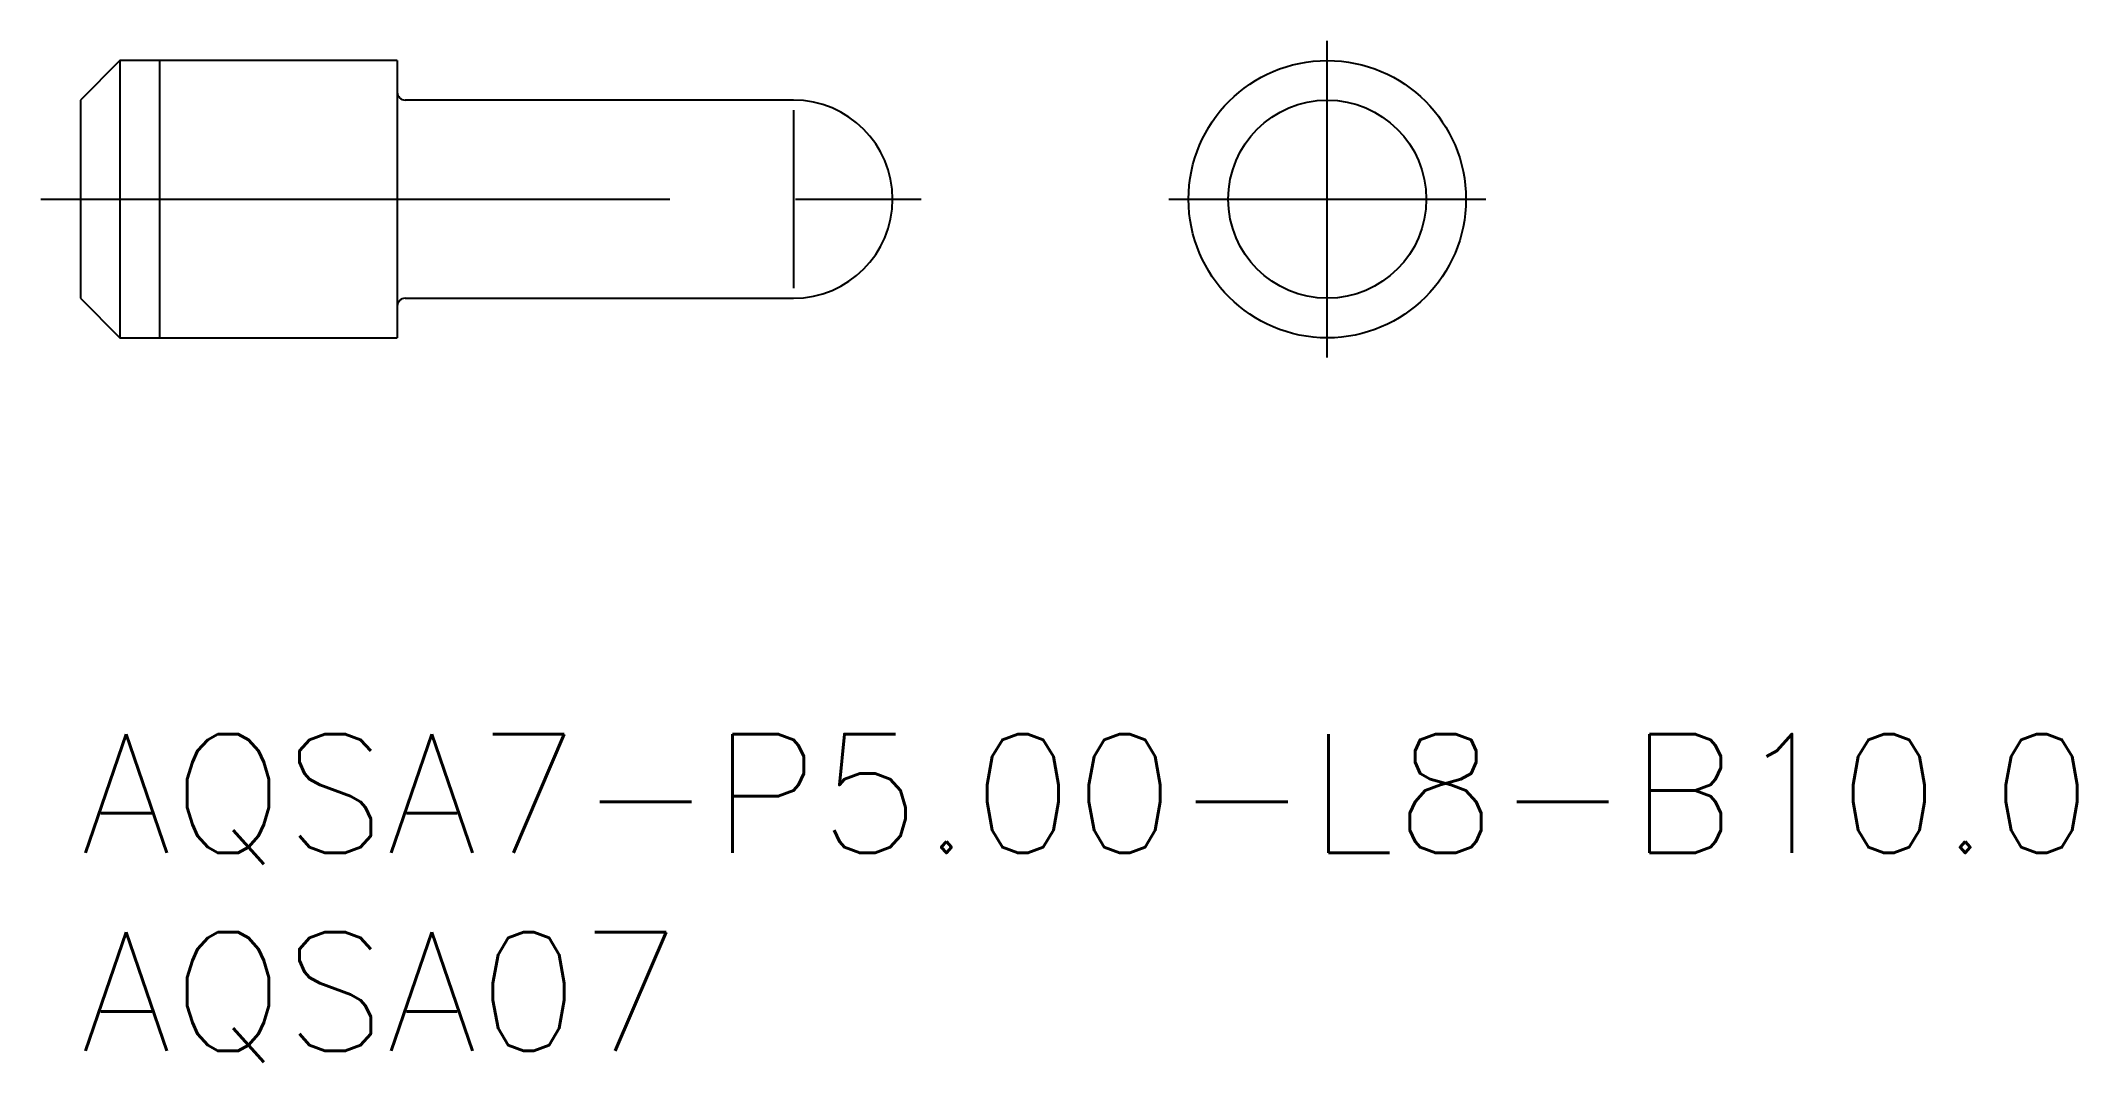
# Model space of a CAD drawing. Extents: x -1 to 50.4, y -8.3 to 17.5.
import ezdxf

# ---------------------------------------------------------------- set-up
doc = ezdxf.new("R2010")
doc.units = 0
doc.header["$LTSCALE"] = 0.5
doc.linetypes.add('CENTER', pattern=[50.8, 31.75, -6.35, 6.35, -6.35])
for name, color, linetype in [('MSM_CENTER', 1, 'CENTER'), ('MSM_CONTINUOUS', 7, 'CONTINUOUS'), ('MSM_NARROW', 5, 'CONTINUOUS'), ('MSM_PART_NUMBER', 7, 'CONTINUOUS')]:
    doc.layers.add(name, color=color, linetype=linetype)
doc.styles.get("Standard").update_dxf_attribs({"font": 'txt.shx', "height": 1, "bigfont": 'bigfont.shx'})

# ---------------------------------------------------------------- blocks, each defined once
blk = doc.blocks.new('*U13')
at = {"layer": 'MSM_PART_NUMBER'}
blk.add_text('AQSA7-P5.00-L8-B10.0', height=3, dxfattribs=at).set_placement((0, -3))
blk = doc.blocks.new('*U14')
at = {"layer": 'MSM_PART_NUMBER'}
blk.add_text('AQSA07', height=3, dxfattribs=at).set_placement((0, -8))

msp = doc.modelspace()

# ---------------------------------------------------------------- linework, layer by layer
at = {"layer": 'MSM_CENTER'}
for p, q in [((31.471, 9.5), (31.471, 17.5)), ((-1, 13.5), (21.5, 13.5)), ((27.471, 13.5), (35.471, 13.5))]:
    msp.add_line(p, q, dxfattribs=at)
at = {"layer": 'MSM_CONTINUOUS'}
for p, q in [((1, 17), (0, 16)), ((8, 17), (1, 17)), ((1, 17), (1, 10)), ((8, 17), (8, 10)), ((0, 16), (0, 11)), ((18, 16), (8.2, 16)), ((0, 11), (1, 10)), ((8.2, 11), (18, 11)), ((1, 10), (8, 10))]:
    msp.add_line(p, q, dxfattribs=at)
for radius in [3.5, 2.5]:
    msp.add_circle((31.471, 13.5), radius, dxfattribs=at)
for centre, radius, start, end in [((8.2, 16.2), 0.2, 180, 270), ((18, 13.5), 2.5, 270, 90), ((8.2, 10.8), 0.2, 90, 180)]:
    msp.add_arc(centre, radius, start, end, dxfattribs=at)
at = {"layer": 'MSM_NARROW'}
for p, q in [((2, 17), (2, 10)), ((18, 15.75), (18, 11.25))]:
    msp.add_line(p, q, dxfattribs=at)

# ---------------------------------------------------------------- block references
at = {"layer": 'MSM_CONTINUOUS'}
for name in ['*U13', '*U14']:
    msp.add_blockref(name, (0, 0), dxfattribs=at)

doc.saveas('drawing.dxf')
